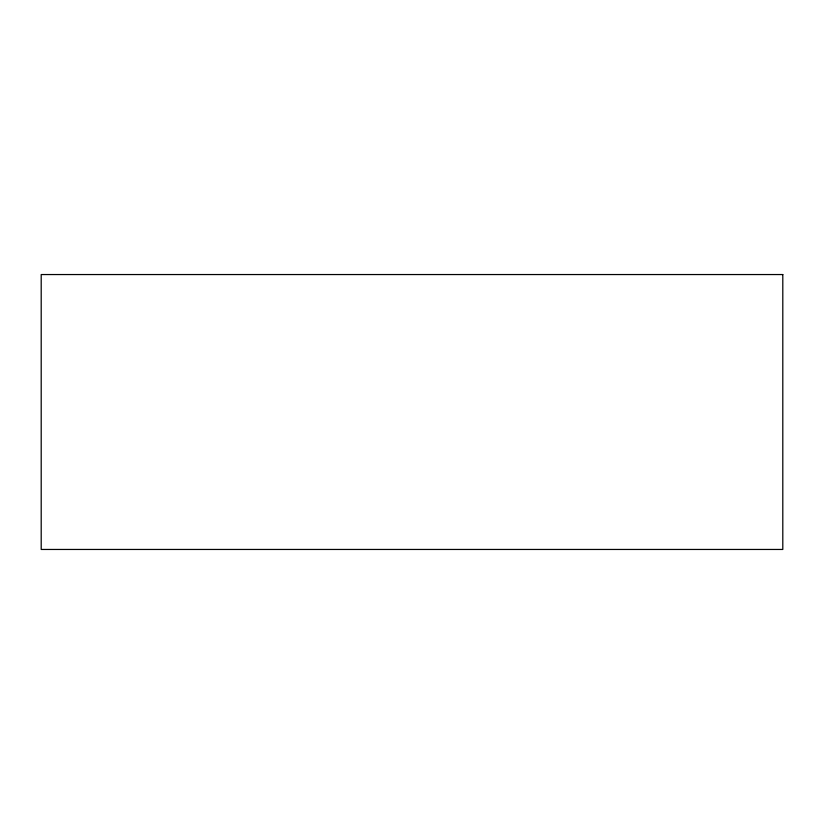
<?xml version="1.0" encoding="UTF-8"?>
<svg xmlns="http://www.w3.org/2000/svg" width="824" height="824" viewBox="0 0 824 824"><rect width="100%" height="100%" fill="white"/><g stroke="black" fill="none" stroke-linecap="round" stroke-linejoin="round"><path stroke-width="1.24" d="M782.8 274.547L41.2 274.547L41.2 549.454L782.8 549.454L782.8 274.547"/></g></svg>
